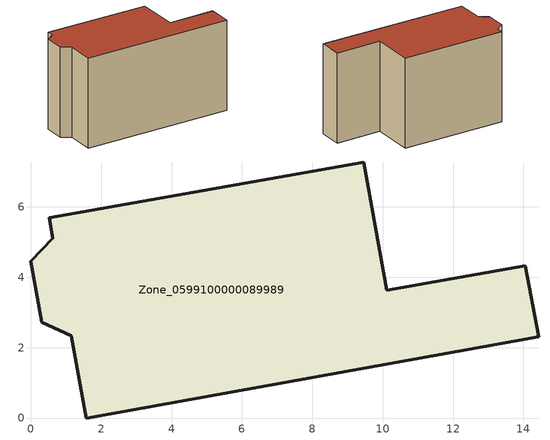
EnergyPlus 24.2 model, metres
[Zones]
Zone_0599100000089989
 floor ground (C_G): 0.62,5.11 0.52,5.7 9.47,7.28 10.12,3.63 14.06,4.33 14.43,2.31 1.58,0 1.15,2.34 0.31,2.73 0,4.46 z0
 wall outside (C_F): 0.31,2.73 1.15,2.34 1.58,0 14.43,2.31 14.06,4.33 10.12,3.63 9.47,7.28 0.52,5.7 0.62,5.11 0,4.46 0.31,2.73 z0:7.84
 roof outside (C_R): 10.12,3.63 9.47,7.28 0.52,5.7 0.62,5.11 0,4.46 0.31,2.73 1.15,2.34 1.58,0 14.43,2.31 14.06,4.33 z7.84
[BUILDING]
Pand.0599100000089989: North Axis=0; Terrain=City; Loads Convergence Tolerance Value=0.04; Temperature Convergence Tolerance Value=0.4; Solar Distribution=FullExterior; Maximum Number of Warmup Days=25; Minimum Number of Warmup Days=1
[Site:Location]
Rotterdam.The.Hague.AP_ZH_NLD Design_Conditions: Latitude=51.96; Longitude=4.45; Time Zone=1; Elevation=-4.5
[SITE:GROUNDTEMPERATURE:BUILDINGSURFACE]
18, 18, 18, 18, 18, 18, 18, 18, 18, 18, 18, 18
[MATERIAL] Thermal Absorptance=0.9; Solar Absorptance=0.7; Visible Absorptance=0.7
Name | Roughness | Thickness | Conductivity | Density | Specific Heat
G.TI.1946 | MediumSmooth | 0.15 | 1 | 540 | 1210
F.TI.1946 | Rough | 0.3 | 0.857143 | 1920 | 840
R.TI.1946 | MediumRough | 0.2 | 0.1 | 1500 | 1000
[CONSTRUCTION]
C_G: G.TI.1946
C_F: F.TI.1946
C_R: R.TI.1946
[ZONE]
Zone_0599100000089989: Type=1; Multiplier=1; Ceiling Height=Autocalculate; Volume=Autocalculate; Floor Area=autocalculate; Part of Total Floor Area=Yes
[ZONEINFILTRATION:DESIGNFLOWRATE]
Infil_Zone_0599100000089989: Zone or ZoneList or Space or SpaceList=Zone_0599100000089989; Schedule=AlwaysOn; Design Flow Rate Calculation Method=Flow/Area; Flow Rate per Floor Area=0.003; Constant Term Coefficient=1; Temperature Term Coefficient=0; Velocity Term Coefficient=0; Velocity Squared Term Coefficient=0
[HVACTEMPLATE:ZONE:IDEALLOADSAIRSYSTEM]
Zone_0599100000089989: Maximum Heating Supply Air Temperature=50; Minimum Cooling Supply Air Temperature=13; Maximum Heating Supply Air Humidity Ratio=0.0156; Minimum Cooling Supply Air Humidity Ratio=0.0077; Heating Limit=NoLimit; Cooling Limit=NoLimit; Dehumidification Control Type=ConstantSensibleHeatRatio; Cooling Sensible Heat Ratio=0.7; Dehumidification Setpoint=60; Humidification Control Type=None; Humidification Setpoint=30; Outdoor Air Method=None; Outdoor Air Flow Rate per Person=0.00944; Outdoor Air Flow Rate per Zone Floor Area=0; Outdoor Air Flow Rate per Zone=0; Demand Controlled Ventilation Type=None; Outdoor Air Economizer Type=NoEconomizer; Heat Recovery Type=None; Sensible Heat Recovery Effectiveness=0.7; Latent Heat Recovery Effectiveness=0.65
[ZONECONTROL:THERMOSTAT]
ThermostatControl_Zone_0599100000089989: Zone or ZoneList=Zone_0599100000089989; Control Type Schedule=DualSetpointControlType; Control 1=Thermostat_Zone_0599100000089989; Temperature Difference Between Cutout And Setpoint=0
[THERMOSTATSETPOINT:DUALSETPOINT]
Thermostat_Zone_0599100000089989: Heating Setpoint Temperature Schedule=HeatingSetpoint_Zone_0599100000089989; Cooling Setpoint Temperature Schedule=CoolingSetpoint_Zone_0599100000089989
[SCHEDULE:COMPACT]
HeatingSetpoint_Zone_0599100000089989: Through: 12/31, For: AllDays, Until: 24:00, 21
CoolingSetpoint_Zone_0599100000089989: Through: 12/31, For: AllDays, Until: 24:00, 24
DualSetpointControlType: Through: 12/31, For: AllDays, Until: 24:00, 4
AlwaysOn: Through: 12/31, For: AllDays, Until: 24:00, 1
